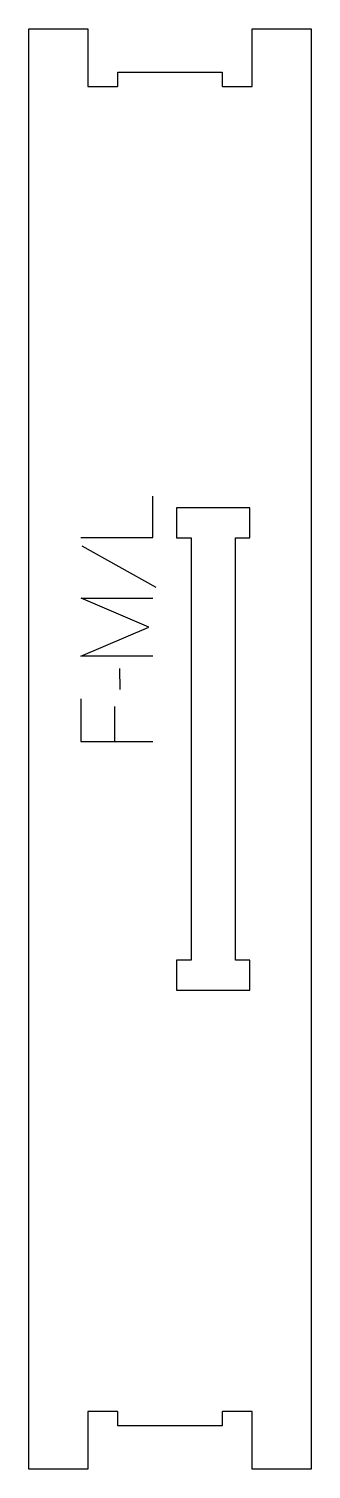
# Model space of a CAD drawing. Header units: millimetres. Extents: x -59 to 59, y -299 to 299.
import ezdxf

# ---------------------------------------------------------------- set-up
doc = ezdxf.new("R2010")
doc.units = ezdxf.units.MM
for name, color, linetype, true_color in [('1_ANYTOOL_1MMDEEP_LABELS_S', 2, 'Continuous', 0xffff00), ('3_ANYTOOL_CUTTHROUGH_INSID', 4, 'Continuous', 0x00ffff), ('4_ANYTOOL_CUTTHROUGH_OUTSI', 5, 'Continuous', 0x0000ff)]:
    doc.layers.add(name, color=color, linetype=linetype, true_color=true_color)

msp = doc.modelspace()

# ---------------------------------------------------------------- linework, layer by layer
at = {"layer": '1_ANYTOOL_1MMDEEP_LABELS_S'}
for p, q in [((-36.65, 84.47), (-5.88, 67.29)), ((-21.01, 33.47), (-20.92, 24.69)), ((-23.15, 17.66), (-23.15, 3.17))]:
    msp.add_line(p, q, dxfattribs=at)
for points in [[(-37.12, 87.9), (-7.12, 87.9), (-7.12, 105)], [(-7.12, 38.61), (-37.12, 38.61), (-8.75, 50.61), (-36.99, 62.61), (-7.12, 62.61)], [(-37.12, 20.83), (-37.12, 3.17), (-7.12, 3.17)]]:
    msp.add_lwpolyline(points, dxfattribs=at)
at = {"layer": '3_ANYTOOL_CUTTHROUGH_INSID'}
msp.add_lwpolyline([(27.25, 87.75), (33.25, 87.75), (33.25, 100.25), (2.75, 100.25), (2.75, 87.75), (8.75, 87.75), (8.75, -87.75), (2.75, -87.75), (2.75, -100.25), (33.25, -100.25), (33.25, -87.75), (27.25, -87.75)], close=True, dxfattribs=at)
at = {"layer": '4_ANYTOOL_CUTTHROUGH_OUTSI'}
msp.add_lwpolyline([(21.75, 281.25), (21.75, 275.5, 0.414214), (22, 275.25), (34, 275.25, 0.414214), (34.25, 275.5), (34.25, 299.25), (58.75, 299.25), (58.75, -299.25), (34.25, -299.25), (34.25, -275.5, 0.414214), (34, -275.25), (22, -275.25, 0.414214), (21.75, -275.5), (21.75, -281.25), (-21.75, -281.25), (-21.75, -275.5, 0.414214), (-22, -275.25), (-34, -275.25, 0.414214), (-34.25, -275.5), (-34.25, -299.25), (-58.75, -299.25), (-58.75, 299.25), (-34.25, 299.25), (-34.25, 275.5, 0.414214), (-34, 275.25), (-22, 275.25, 0.414214), (-21.75, 275.5), (-21.75, 281.25)], format="xyb", close=True, dxfattribs=at)

doc.saveas('drawing.dxf')
